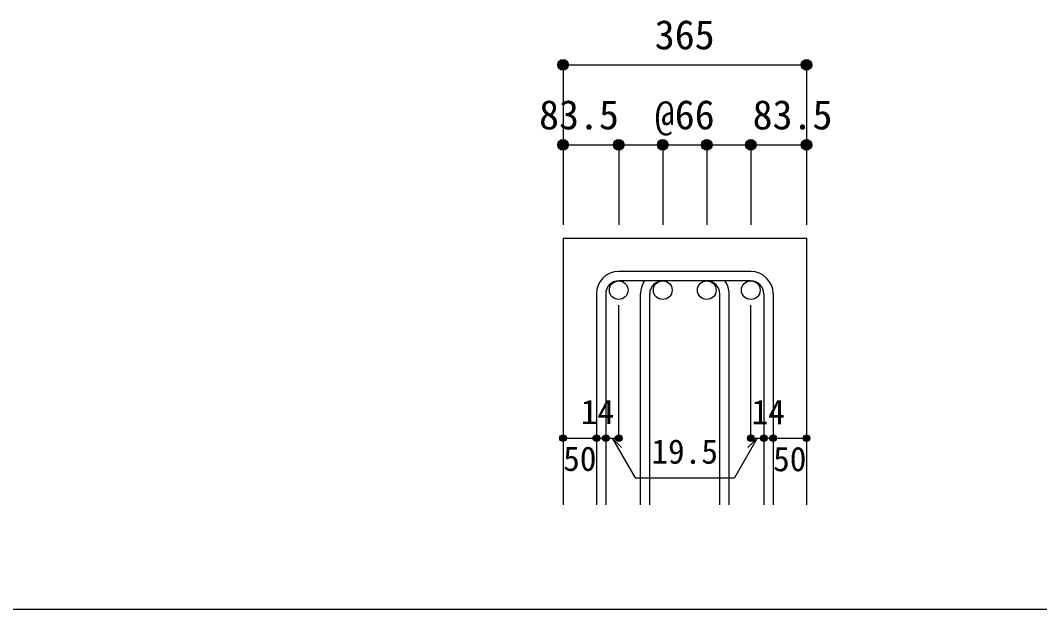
# Model space of a CAD drawing. Units: millimetres at full size, sheet at 1:20. Extents: x -3982 to 3969, y -2797 to 2801.
# Drawn here: x -628 to 900, y 2 to 886 of the extents above; entities that cross this region are included whole.
import ezdxf
from ezdxf.enums import TextEntityAlignment as Align

# ---------------------------------------------------------------- set-up
doc = ezdxf.new("R2010")
doc.units = ezdxf.units.MM
doc.header["$LTSCALE"] = 20
doc.header["$PDMODE"] = 32
doc.header["$PDSIZE"] = 10
for name, color, linetype in [('6-1_躯体線', 2, 'Continuous'), ('6-5_梁主筋', 7, 'Continuous'), ('6-6_S.T.P.', 7, 'Continuous'), ('6-D_寸法', 4, 'Continuous'), ('F-0_枠', 6, 'Continuous')]:
    doc.layers.add(name, color=color, linetype=linetype)
doc.styles.add('ＭＳ ゴシック', font='')
doc.styles.get('ＭＳ ゴシック').set_extended_font_data('MS Gothic')

msp = doc.modelspace()

# ---------------------------------------------------------------- linework, layer by layer
at = {"layer": '6-1_躯体線'}
for p, q in [((185.79, 559.12), (185.79, 159.12)), ((185.79, 559.12), (550.79, 559.12)), ((550.79, 559.12), (550.79, 159.12))]:
    msp.add_line(p, q, dxfattribs=at)
at = {"layer": '6-5_梁主筋', "color": 3}
for centre in [(269.29, 481.12), (335.29, 481.12), (401.29, 481.12), (467.29, 481.12)]:
    msp.add_circle(centre, 14, dxfattribs=at)
at = {"layer": '6-6_S.T.P.'}
for p, q in [((467.29, 509.12), (269.29, 509.12)), ((467.29, 495.12), (269.29, 495.12)), ((235.79, 475.62), (235.79, 159.12)), ((249.79, 475.62), (249.79, 159.12)), ((301.79, 159.12), (301.79, 475.62)), ((315.79, 159.12), (315.79, 475.62)), ((420.79, 159.12), (420.79, 475.62)), ((434.79, 159.12), (434.79, 475.62)), ((486.79, 475.62), (486.79, 159.12)), ((500.79, 475.62), (500.79, 159.12))]:
    msp.add_line(p, q, dxfattribs=at)
for centre, radius, start, end in [((269.29, 475.62), 33.5, 90, 180), ((467.29, 475.62), 33.5, 0, 90), ((269.29, 475.62), 19.5, 90, 180), ((335.29, 475.62), 33.5, 144.40235, 180), ((335.29, 475.62), 19.5, 90, 180), ((401.29, 475.62), 19.5, 0, 90), ((401.29, 475.62), 33.5, 0, 35.59765), ((467.29, 475.62), 19.5, 0, 90)]:
    msp.add_arc(centre, radius, start, end, dxfattribs=at)
at = {"layer": '6-D_寸法'}
for p, q in [((185.79, 819.12), (185.79, 699.12)), ((185.79, 819.12), (550.79, 819.12)), ((550.79, 819.12), (550.79, 699.12)), ((185.79, 699.12), (269.29, 699.12)), ((185.79, 699.12), (185.79, 579.12)), ((269.29, 699.12), (269.29, 579.12)), ((269.29, 699.12), (368.29, 699.12)), ((335.29, 699.12), (335.29, 579.12)), ((368.29, 699.12), (467.29, 699.12)), ((401.29, 699.12), (401.29, 579.12)), ((467.29, 699.12), (467.29, 579.12)), ((467.29, 699.12), (550.79, 699.12)), ((550.79, 699.12), (550.79, 579.12)), ((269.29, 259.12), (269.29, 458.45)), ((467.29, 259.12), (467.29, 458.45)), ((185.79, 259.12), (235.79, 259.12)), ((235.79, 259.12), (269.29, 259.12)), ((259.54, 259.12), (273.68, 244.98)), ((259.54, 259.12), (293.76, 199.85)), ((477.04, 259.12), (442.82, 199.85)), ((477.04, 259.12), (462.9, 244.98)), ((467.29, 259.12), (550.79, 259.12)), ((486.79, 259.12), (500.79, 259.12)), ((293.76, 199.85), (442.82, 199.85))]:
    msp.add_line(p, q, dxfattribs=at)
msp.add_lwpolyline([(550.79, 819.12), (550.79, 699.12), (550.79, 579.12)], dxfattribs=at)
for centre, radius in [((185.79, 819.12), 8), ((185.79, 819.12), 7.2), ((185.79, 819.12), 6.4), ((550.79, 819.12), 8), ((550.79, 819.12), 7.2), ((550.79, 819.12), 6.4), ((185.79, 819.12), 5.6), ((185.79, 819.12), 4.8), ((185.79, 819.12), 4), ((185.79, 819.12), 3.2), ((185.79, 819.12), 2.4), ((185.79, 819.12), 1.6), ((185.79, 819.12), 0.8), ((550.79, 819.12), 5.6), ((550.79, 819.12), 4.8), ((550.79, 819.12), 4), ((550.79, 819.12), 3.2), ((550.79, 819.12), 2.4), ((550.79, 819.12), 1.6), ((550.79, 819.12), 0.8), ((185.79, 699.12), 8), ((185.79, 699.12), 7.2), ((185.79, 699.12), 6.4), ((185.79, 699.12), 5.6), ((185.79, 699.12), 4.8), ((185.79, 699.12), 4), ((269.29, 699.12), 8), ((269.29, 699.12), 7.2), ((269.29, 699.12), 6.4), ((269.29, 699.12), 5.6), ((269.29, 699.12), 4.8), ((269.29, 699.12), 4), ((335.29, 699.12), 8), ((335.29, 699.12), 7.2), ((335.29, 699.12), 6.4), ((335.29, 699.12), 5.6), ((335.29, 699.12), 4.8), ((335.29, 699.12), 4), ((401.29, 699.12), 8), ((401.29, 699.12), 7.2), ((401.29, 699.12), 6.4), ((401.29, 699.12), 5.6), ((401.29, 699.12), 4.8), ((401.29, 699.12), 4), ((467.29, 699.12), 8), ((467.29, 699.12), 7.2), ((467.29, 699.12), 6.4), ((467.29, 699.12), 5.6), ((467.29, 699.12), 4.8), ((467.29, 699.12), 4), ((550.79, 699.12), 8), ((550.79, 699.12), 7.2), ((550.79, 699.12), 6.4), ((550.79, 699.12), 5.6), ((550.79, 699.12), 4.8), ((550.79, 699.12), 4), ((185.79, 699.12), 3.2), ((185.79, 699.12), 2.4), ((185.79, 699.12), 1.6), ((185.79, 699.12), 0.8), ((269.29, 699.12), 3.2), ((269.29, 699.12), 2.4), ((269.29, 699.12), 1.6), ((269.29, 699.12), 0.8), ((335.29, 699.12), 3.2), ((335.29, 699.12), 2.4), ((335.29, 699.12), 1.6), ((335.29, 699.12), 0.8), ((401.29, 699.12), 3.2), ((401.29, 699.12), 2.4), ((401.29, 699.12), 1.6), ((401.29, 699.12), 0.8), ((467.29, 699.12), 3.2), ((467.29, 699.12), 2.4), ((467.29, 699.12), 1.6), ((467.29, 699.12), 0.8), ((550.79, 699.12), 3.2), ((550.79, 699.12), 2.4), ((550.79, 699.12), 1.6), ((550.79, 699.12), 0.8), ((185.79, 259.12), 4), ((185.79, 259.12), 3.6), ((185.79, 259.12), 3.2), ((185.79, 259.12), 2.8), ((185.79, 259.12), 2.4), ((185.79, 259.12), 2), ((185.79, 259.12), 1.6), ((185.79, 259.12), 1.2), ((185.79, 259.12), 0.8), ((235.79, 259.12), 4), ((235.79, 259.12), 3.6), ((235.79, 259.12), 3.2), ((235.79, 259.12), 2.8), ((235.79, 259.12), 2.4), ((235.79, 259.12), 2), ((235.79, 259.12), 1.6), ((235.79, 259.12), 1.2), ((235.79, 259.12), 0.8), ((249.79, 259.12), 4), ((249.79, 259.12), 3.6), ((249.79, 259.12), 3.2), ((249.79, 259.12), 2.8), ((249.79, 259.12), 2.4), ((249.79, 259.12), 2), ((249.79, 259.12), 1.6), ((249.79, 259.12), 1.2), ((249.79, 259.12), 0.8), ((269.29, 259.12), 4), ((269.29, 259.12), 3.6), ((269.29, 259.12), 3.2), ((269.29, 259.12), 2.8), ((269.29, 259.12), 2.4), ((269.29, 259.12), 2), ((269.29, 259.12), 1.6), ((269.29, 259.12), 1.2), ((269.29, 259.12), 0.8), ((467.29, 259.12), 4), ((467.29, 259.12), 3.6), ((467.29, 259.12), 3.2), ((467.29, 259.12), 2.8), ((467.29, 259.12), 2.4), ((467.29, 259.12), 2), ((467.29, 259.12), 1.6), ((467.29, 259.12), 1.2), ((467.29, 259.12), 0.8), ((486.79, 259.12), 4), ((486.79, 259.12), 3.6), ((486.79, 259.12), 3.2), ((486.79, 259.12), 2.8), ((486.79, 259.12), 2.4), ((486.79, 259.12), 2), ((486.79, 259.12), 1.6), ((486.79, 259.12), 1.2), ((486.79, 259.12), 0.8), ((500.79, 259.12), 4), ((500.79, 259.12), 3.6), ((500.79, 259.12), 3.2), ((500.79, 259.12), 2.8), ((500.79, 259.12), 2.4), ((500.79, 259.12), 2), ((500.79, 259.12), 1.6), ((500.79, 259.12), 1.2), ((500.79, 259.12), 0.8), ((550.79, 259.12), 4), ((550.79, 259.12), 3.6), ((550.79, 259.12), 3.2), ((550.79, 259.12), 2.8), ((550.79, 259.12), 2.4), ((550.79, 259.12), 2), ((550.79, 259.12), 1.6), ((550.79, 259.12), 1.2), ((550.79, 259.12), 0.8), ((185.79, 259.12), 0.4), ((235.79, 259.12), 0.4), ((249.79, 259.12), 0.4), ((269.29, 259.12), 0.4), ((467.29, 259.12), 0.4), ((486.79, 259.12), 0.4), ((500.79, 259.12), 0.4), ((550.79, 259.12), 0.4)]:
    msp.add_circle(centre, radius, dxfattribs=at)
at = {"layer": '6-D_寸法', "color": 7}
for p in [(185.79, 819.12), (550.79, 819.12), (185.79, 699.12), (269.29, 699.12), (335.29, 699.12), (401.29, 699.12), (467.29, 699.12), (550.79, 699.12), (185.79, 259.12), (235.79, 259.12), (249.79, 259.12), (269.29, 259.12), (467.29, 259.12), (486.79, 259.12), (500.79, 259.12), (550.79, 259.12)]:
    msp.add_point(p, dxfattribs=at)
at = {"layer": 'F-0_枠', "color": 2}
msp.add_line((2482.4, 1.97), (-3981.92, 1.97), dxfattribs=at)

# ---------------------------------------------------------------- texts
at = {"layer": '6-D_寸法', "style": 'ＭＳ ゴシック'}
for s, height, p in [('365', 43.99, (323.29, 829.12)), ('83.5', 43.99, (149.89, 709.08)), ('@66', 43.99, (323.29, 709.12)), ('83.5', 43.99, (469.98, 709.08)), ('14', 36.66, (212.48, 269.2)), ('14', 36.66, (468.4, 269.12)), ('50', 36.66, (186.04, 199.03)), ('19.5', 36.66, (318.29, 209.85)), ('50', 36.66, (500.78, 198.57))]:
    msp.add_text(s, height=height, dxfattribs=at).set_placement(p, align=Align.BOTTOM_LEFT)

doc.saveas('drawing.dxf')
